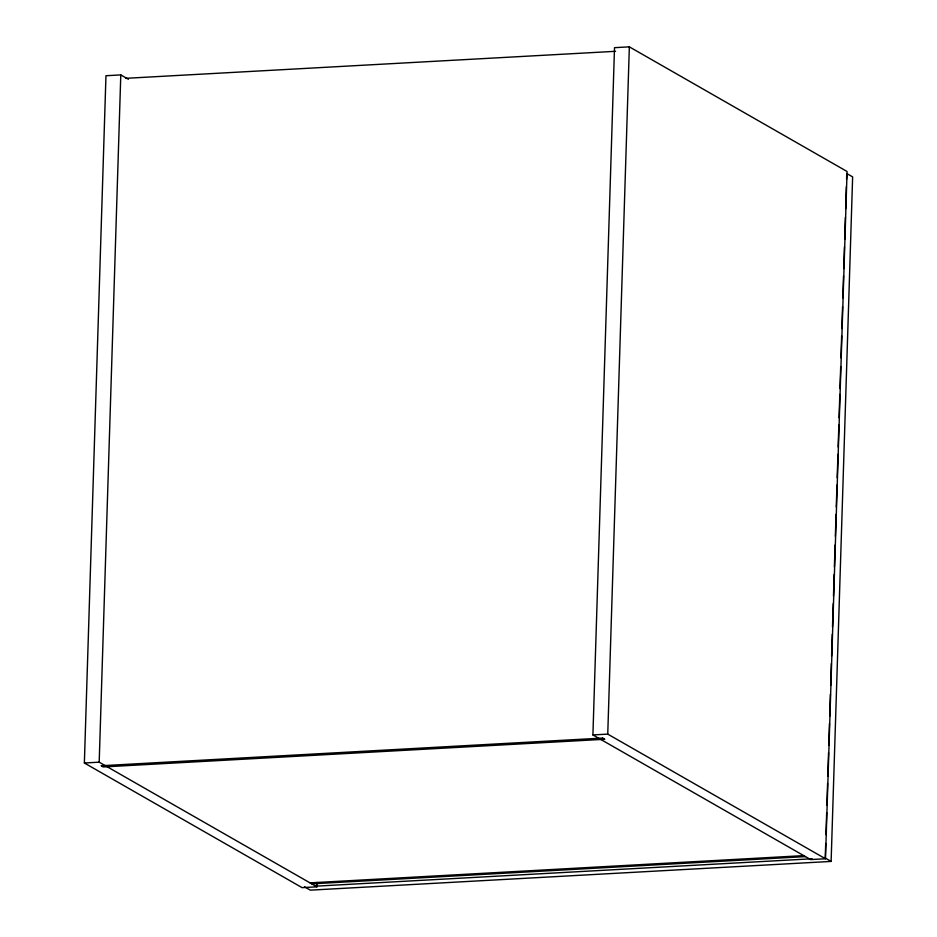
<?xml version="1.0" encoding="UTF-8"?>
<svg xmlns="http://www.w3.org/2000/svg" width="937" height="937" viewBox="0 0 937 937"><rect width="100%" height="100%" fill="white"/><g stroke="black" fill="none" stroke-linecap="round" stroke-linejoin="round"><path stroke-width="1.41" d="M317.069 882.431L316.929 886.824L302.101 887.644L84.365 762.999L105.963 75.733L120.791 74.913L128.392 79.258M316.929 886.824L99.193 762.179L120.791 74.913M592.91 734.936L614.508 47.67L629.348 46.85L847.071 171.494L825.474 858.76L810.646 859.58L592.91 734.936L607.75 734.116L825.474 858.76M607.75 734.116L629.348 46.85M825.708 843.429L825.239 858.046L831.119 861.419L852.635 176.894L846.755 173.532L846.568 179.389M825.977 834.644L826.668 812.707M826.902 805.398L827.594 783.461M827.816 776.141L828.554 752.739M828.788 745.43L829.468 723.493M829.702 716.173L830.393 694.235M830.662 685.462L831.353 663.513M831.587 656.205L832.279 634.267M832.501 626.958L833.239 603.545M833.473 596.237L834.164 574.299M834.387 566.99L835.078 545.041M835.359 536.269L836.05 514.331M836.272 507.011L836.964 485.073M837.198 477.765L837.936 454.363M838.158 447.043L838.849 425.105M839.083 417.797L839.81 394.395M839.997 388.539L840.688 366.601M840.969 357.829L841.649 335.891M841.883 328.571L842.574 306.633M842.843 297.861L843.534 275.923M843.768 268.603L844.46 246.665M844.682 239.357L845.373 217.419M845.654 208.635L846.345 186.697M125.663 78.333L615.562 51.301M84.365 762.999L99.193 762.179M310.018 882.865L803.735 855.622M311.74 883.849L805.457 856.605M314.691 886.226L812.121 858.772M831.119 861.419L310.358 890.15L304.49 886.789M602.714 738.075L101.149 765.752L103.222 766.946L604.787 739.27L602.714 738.075"/></g></svg>
